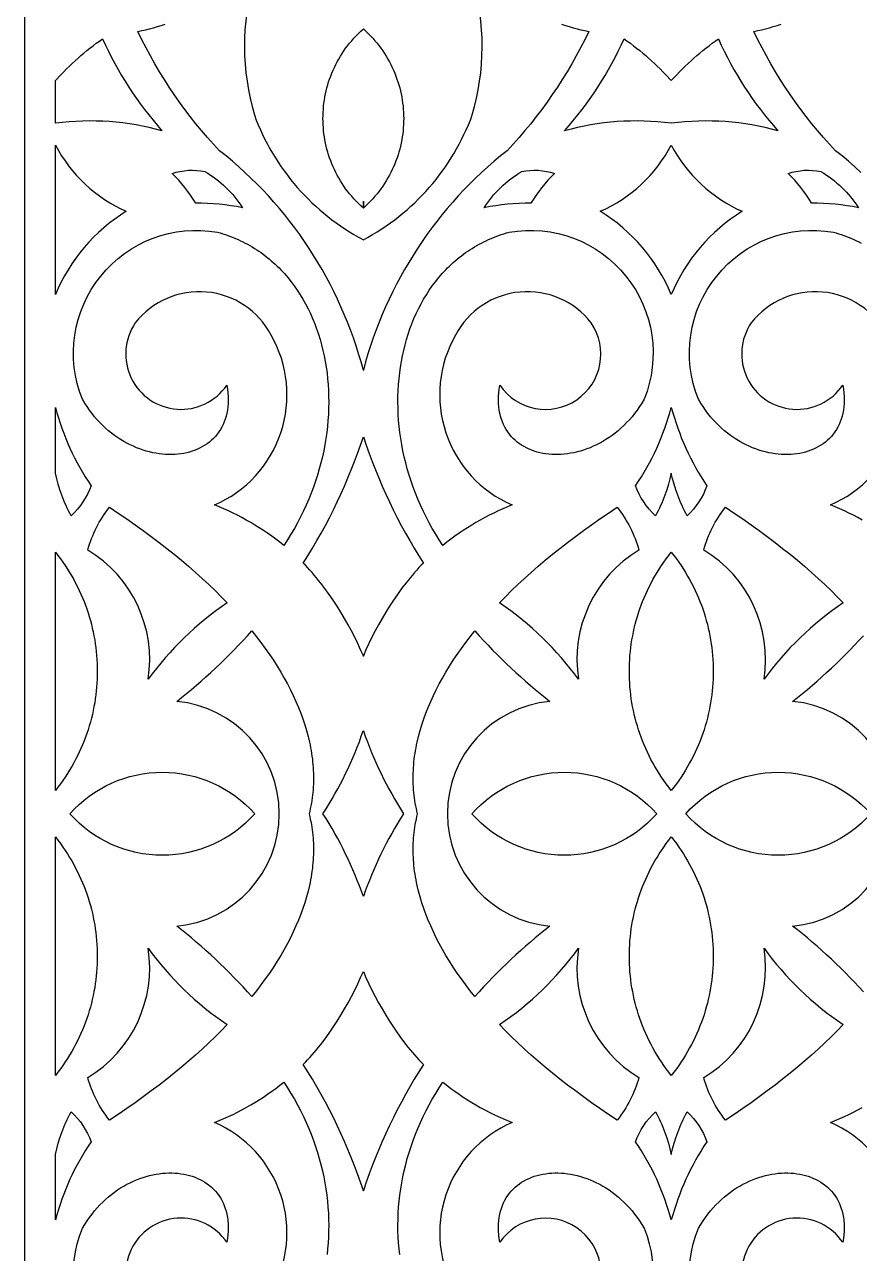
# Model space of a CAD drawing. Extents: x 1336 to 2036, y -730 to 370.
# Drawn here: x 1580.7 to 1716.3, y -251.2 to -51.8 of the extents above; entities that cross this region are included whole.
import ezdxf

# ---------------------------------------------------------------- set-up
doc = ezdxf.new("R2010")
doc.units = 0
doc.layers.add('LAYER_1', color=18, linetype='CONTINUOUS')
doc.layers.add('LAYER_2', color=4, linetype='CONTINUOUS')

msp = doc.modelspace()

# ---------------------------------------------------------------- linework, layer by layer
at = {"layer": 'LAYER_1'}
for points in [[(1617.96, -44.33, 0.142169), (1618.04, -66.44), (1618.35, -67.26), (1618.68, -68.06), (1619.02, -68.85), (1619.38, -69.63), (1619.76, -70.41), (1620.16, -71.17), (1620.57, -71.92), (1621, -72.66), (1621.45, -73.4), (1621.91, -74.12), (1622.39, -74.83), (1622.88, -75.52), (1623.39, -76.21), (1623.92, -76.89), (1624.46, -77.55), (1625.01, -78.2), (1625.58, -78.83), (1626.16, -79.46), (1626.76, -80.07), (1627.37, -80.67), (1628, -81.25), (1628.64, -81.82), (1629.29, -82.37), (1629.96, -82.91), (1630.64, -83.44), (1631.33, -83.95), (1632.03, -84.44), (1632.75, -84.92), (1633.47, -85.39), (1634.21, -85.84), (1634.97, -86.27), (1635.73, -86.68), (1636.49, -86.27), (1637.24, -85.84), (1637.98, -85.39), (1638.71, -84.92), (1639.43, -84.44), (1640.13, -83.95), (1640.82, -83.44), (1641.5, -82.91), (1642.16, -82.37), (1642.82, -81.82), (1643.46, -81.25), (1644.08, -80.67), (1644.69, -80.07), (1645.29, -79.46), (1645.88, -78.83), (1646.44, -78.2), (1647, -77.55), (1647.54, -76.89), (1648.06, -76.21), (1648.57, -75.52), (1649.07, -74.83), (1649.55, -74.12), (1650.01, -73.4), (1650.45, -72.66), (1650.88, -71.92), (1651.3, -71.17), (1651.69, -70.41), (1652.07, -69.63), (1652.43, -68.85), (1652.78, -68.06), (1653.11, -67.26), (1653.41, -66.44, 0.142169), (1653.49, -44.33)], [(1716.73, -132.17), (1716.02, -131.78), (1715.3, -131.4), (1714.57, -131.04), (1713.83, -130.69), (1713.08, -130.36), (1712.33, -130.04), (1711.58, -129.73, 0.446667), (1720.77, -102.16, 0.543793), (1698.71, -100.17, 1), (1713.57, -110.28), (1713.67, -110.91), (1713.74, -111.53), (1713.78, -112.12), (1713.79, -112.7), (1713.78, -113.26), (1713.74, -113.8), (1713.67, -114.33), (1713.58, -114.84), (1713.46, -115.32), (1713.32, -115.8), (1713.15, -116.25), (1712.97, -116.69), (1712.76, -117.1), (1712.53, -117.5), (1712.28, -117.88), (1712.01, -118.25), (1711.72, -118.59), (1711.42, -118.92), (1711.09, -119.22), (1710.75, -119.51), (1710.4, -119.78), (1710.02, -120.03), (1709.64, -120.26), (1709.24, -120.48), (1708.82, -120.67), (1708.4, -120.85), (1707.96, -121), (1707.51, -121.14), (1707.06, -121.25), (1706.59, -121.35), (1706.11, -121.43), (1705.63, -121.49), (1705.13, -121.53), (1704.63, -121.55), (1704.13, -121.55), (1703.62, -121.53), (1703.1, -121.49), (1702.59, -121.42), (1702.07, -121.34), (1701.54, -121.24), (1701.02, -121.12), (1700.49, -120.98), (1699.96, -120.82), (1699.44, -120.64), (1698.91, -120.43), (1698.39, -120.21), (1697.87, -119.97), (1697.35, -119.7), (1696.84, -119.42), (1696.33, -119.11), (1695.83, -118.78), (1695.33, -118.43), (1694.85, -118.06), (1694.36, -117.67), (1693.89, -117.26), (1693.43, -116.83), (1692.97, -116.37), (1692.53, -115.9), (1692.1, -115.4), (1691.68, -114.88), (1691.27, -114.34), (1690.88, -113.77), (1690.5, -113.19), (1690.13, -112.58, -0.589246), (1712.04, -85.47), (1712.47, -85.59), (1712.9, -85.72), (1713.33, -85.86), (1713.75, -86), (1714.17, -86.16), (1714.58, -86.32), (1714.99, -86.48), (1715.39, -86.66), (1715.78, -86.84), (1716.18, -87.03), (1716.56, -87.22)], [(1716.92, -208.73), (1716.2, -207.95), (1715.47, -207.17), (1714.73, -206.41), (1713.99, -205.66), (1713.24, -204.91), (1712.48, -204.18), (1711.72, -203.45), (1710.95, -202.74), (1710.17, -202.03), (1709.39, -201.34), (1708.61, -200.66), (1707.82, -199.99), (1707.02, -199.34), (1706.23, -198.69), (1705.43, -198.06, 0.38795), (1722.07, -179.84, 0.38795), (1705.43, -161.61), (1706.23, -160.98), (1707.02, -160.34), (1707.82, -159.68), (1708.61, -159.01), (1709.39, -158.33), (1710.17, -157.64), (1710.95, -156.94), (1711.72, -156.23), (1712.48, -155.5), (1713.24, -154.77), (1713.99, -154.02), (1714.73, -153.27), (1715.47, -152.5), (1716.2, -151.73), (1716.92, -150.95)], [(1620.77, -257.51, 0.446667), (1611.58, -229.94), (1612.33, -229.64), (1613.08, -229.32), (1613.83, -228.98), (1614.57, -228.63), (1615.3, -228.27), (1616.02, -227.9), (1616.73, -227.5), (1617.44, -227.1), (1618.14, -226.68), (1618.83, -226.25), (1619.51, -225.81), (1620.19, -225.35), (1620.85, -224.88), (1621.51, -224.4), (1622.16, -223.9), (1622.8, -223.39), (1623.4, -224.3), (1623.98, -225.22), (1624.53, -226.14), (1625.05, -227.08), (1625.55, -228.02), (1626.02, -228.97), (1626.46, -229.93), (1626.88, -230.9), (1627.27, -231.86), (1627.64, -232.84), (1627.98, -233.82), (1628.29, -234.8), (1628.58, -235.78), (1628.85, -236.77), (1629.09, -237.76), (1629.3, -238.75), (1629.49, -239.74), (1629.65, -240.72), (1629.79, -241.71), (1629.9, -242.7), (1629.99, -243.68), (1630.06, -244.66), (1630.1, -245.63), (1630.11, -246.61), (1630.1, -247.57), (1630.07, -248.53), (1630.01, -249.49), (1629.93, -250.43), (1629.83, -251.37)], [(1641.63, -251.37), (1641.52, -250.43), (1641.44, -249.49), (1641.38, -248.53), (1641.35, -247.57), (1641.34, -246.61), (1641.36, -245.63), (1641.4, -244.66), (1641.46, -243.68), (1641.55, -242.7), (1641.67, -241.71), (1641.81, -240.72), (1641.97, -239.74), (1642.16, -238.75), (1642.37, -237.76), (1642.61, -236.77), (1642.87, -235.78), (1643.16, -234.8), (1643.48, -233.82), (1643.82, -232.84), (1644.18, -231.86), (1644.58, -230.9), (1645, -229.93), (1645.44, -228.97), (1645.91, -228.02), (1646.41, -227.08), (1646.93, -226.14), (1647.48, -225.22), (1648.06, -224.3), (1648.66, -223.39), (1649.3, -223.9), (1649.95, -224.4), (1650.6, -224.88), (1651.27, -225.35), (1651.94, -225.81), (1652.63, -226.25), (1653.32, -226.68), (1654.02, -227.1), (1654.72, -227.5), (1655.44, -227.9), (1656.16, -228.27), (1656.89, -228.63), (1657.63, -228.98), (1658.37, -229.32), (1659.12, -229.64), (1659.88, -229.94, 0.446667), (1650.69, -257.51, 0.543793)], [(1720.77, -257.51, 0.446667), (1711.58, -229.94), (1712.33, -229.64), (1713.08, -229.32), (1713.83, -228.98), (1714.57, -228.63), (1715.3, -228.27), (1716.02, -227.9), (1716.73, -227.5)], [(1612.04, -274.21, -0.589246), (1590.13, -247.1), (1590.5, -246.49), (1590.88, -245.9), (1591.27, -245.34), (1591.68, -244.8), (1592.1, -244.28), (1592.53, -243.78), (1592.97, -243.3), (1593.43, -242.85), (1593.89, -242.42), (1594.36, -242), (1594.85, -241.61), (1595.33, -241.24), (1595.83, -240.89), (1596.33, -240.57), (1596.84, -240.26), (1597.35, -239.97), (1597.87, -239.71), (1598.39, -239.47), (1598.91, -239.24), (1599.44, -239.04), (1599.96, -238.86), (1600.49, -238.7), (1601.02, -238.55), (1601.54, -238.43), (1602.07, -238.33), (1602.59, -238.25), (1603.1, -238.19), (1603.62, -238.15), (1604.13, -238.13), (1604.63, -238.13), (1605.13, -238.15), (1605.63, -238.19), (1606.11, -238.25), (1606.59, -238.32), (1607.06, -238.42), (1607.51, -238.54), (1607.96, -238.67), (1608.4, -238.83), (1608.82, -239.01), (1609.24, -239.2), (1609.64, -239.41), (1610.02, -239.64), (1610.4, -239.89), (1610.75, -240.16), (1611.09, -240.45), (1611.42, -240.76), (1611.72, -241.09), (1612.01, -241.43), (1612.28, -241.79), (1612.53, -242.17), (1612.76, -242.57), (1612.97, -242.99), (1613.15, -243.43), (1613.32, -243.88), (1613.46, -244.35), (1613.58, -244.84), (1613.67, -245.35), (1613.74, -245.87), (1613.78, -246.42), (1613.79, -246.98), (1613.78, -247.56), (1613.74, -248.15), (1613.67, -248.76), (1613.57, -249.39, 1), (1598.71, -259.5, 0.543793)], [(1672.74, -259.5, 1), (1657.89, -249.39), (1657.79, -248.76), (1657.72, -248.15), (1657.68, -247.56), (1657.66, -246.98), (1657.68, -246.42), (1657.72, -245.87), (1657.79, -245.35), (1657.88, -244.84), (1658, -244.35), (1658.14, -243.88), (1658.3, -243.43), (1658.49, -242.99), (1658.7, -242.57), (1658.93, -242.17), (1659.18, -241.79), (1659.45, -241.43), (1659.73, -241.09), (1660.04, -240.76), (1660.36, -240.45), (1660.7, -240.16), (1661.06, -239.89), (1661.43, -239.64), (1661.82, -239.41), (1662.22, -239.2), (1662.63, -239.01), (1663.06, -238.83), (1663.49, -238.67), (1663.94, -238.54), (1664.4, -238.42), (1664.87, -238.32), (1665.35, -238.25), (1665.83, -238.19), (1666.32, -238.15), (1666.82, -238.13), (1667.33, -238.13), (1667.84, -238.15), (1668.35, -238.19), (1668.87, -238.25), (1669.39, -238.33), (1669.91, -238.43), (1670.44, -238.55), (1670.97, -238.7), (1671.49, -238.86), (1672.02, -239.04), (1672.54, -239.24), (1673.07, -239.47), (1673.59, -239.71), (1674.1, -239.97), (1674.62, -240.26), (1675.12, -240.57), (1675.63, -240.89), (1676.12, -241.24), (1676.61, -241.61), (1677.09, -242), (1677.56, -242.42), (1678.03, -242.85), (1678.48, -243.3), (1678.92, -243.78), (1679.36, -244.28), (1679.78, -244.8), (1680.18, -245.34), (1680.58, -245.9), (1680.96, -246.49), (1681.32, -247.1, -0.589246), (1659.42, -274.21)], [(1712.04, -274.21, -0.589246), (1690.13, -247.1), (1690.5, -246.49), (1690.88, -245.9), (1691.27, -245.34), (1691.68, -244.8), (1692.1, -244.28), (1692.53, -243.78), (1692.97, -243.3), (1693.43, -242.85), (1693.89, -242.42), (1694.36, -242), (1694.85, -241.61), (1695.33, -241.24), (1695.83, -240.89), (1696.33, -240.57), (1696.84, -240.26), (1697.35, -239.97), (1697.87, -239.71), (1698.39, -239.47), (1698.91, -239.24), (1699.44, -239.04), (1699.96, -238.86), (1700.49, -238.7), (1701.02, -238.55), (1701.54, -238.43), (1702.07, -238.33), (1702.59, -238.25), (1703.1, -238.19), (1703.62, -238.15), (1704.13, -238.13), (1704.63, -238.13), (1705.13, -238.15), (1705.63, -238.19), (1706.11, -238.25), (1706.59, -238.32), (1707.06, -238.42), (1707.51, -238.54), (1707.96, -238.67), (1708.4, -238.83), (1708.82, -239.01), (1709.24, -239.2), (1709.64, -239.41), (1710.02, -239.64), (1710.4, -239.89), (1710.75, -240.16), (1711.09, -240.45), (1711.42, -240.76), (1711.72, -241.09), (1712.01, -241.43), (1712.28, -241.79), (1712.53, -242.17), (1712.76, -242.57), (1712.97, -242.99), (1713.15, -243.43), (1713.32, -243.88), (1713.46, -244.35), (1713.58, -244.84), (1713.67, -245.35), (1713.74, -245.87), (1713.78, -246.42), (1713.79, -246.98), (1713.78, -247.56), (1713.74, -248.15), (1713.67, -248.76), (1713.57, -249.39, 1), (1698.71, -259.5, 0.543793)]]:
    msp.add_lwpolyline(points, format="xyb", dxfattribs=at)
for points in [[(1667.92, -51.72), (1668.54, -51.92), (1669.17, -52.1), (1669.79, -52.27), (1670.43, -52.44), (1671.06, -52.6), (1671.69, -52.75), (1672.33, -52.89), (1671.68, -54.22), (1670.99, -55.54), (1670.29, -56.85), (1669.56, -58.14), (1668.81, -59.41), (1668.03, -60.67), (1667.23, -61.91), (1666.41, -63.13), (1665.57, -64.34), (1664.7, -65.53), (1663.81, -66.7), (1662.9, -67.85), (1661.97, -68.98), (1661.02, -70.09), (1660.05, -71.18), (1659.06, -72.25), (1658, -73.09), (1656.96, -73.96), (1655.94, -74.85), (1654.94, -75.76), (1653.96, -76.68), (1653, -77.63), (1652.06, -78.6), (1651.14, -79.58), (1650.24, -80.58), (1649.36, -81.6), (1648.5, -82.64), (1647.66, -83.7), (1646.85, -84.77), (1646.05, -85.86), (1645.28, -86.96), (1644.53, -88.08), (1643.8, -89.22), (1643.1, -90.37), (1642.41, -91.53), (1641.75, -92.71), (1641.12, -93.91), (1640.51, -95.11), (1639.92, -96.33), (1639.35, -97.56), (1638.81, -98.81), (1638.3, -100.06), (1637.8, -101.33), (1637.34, -102.61), (1636.9, -103.9), (1636.48, -105.2), (1636.09, -106.51), (1635.73, -107.83), (1635.36, -106.51), (1634.97, -105.2), (1634.56, -103.9), (1634.12, -102.61), (1633.65, -101.33), (1633.16, -100.06), (1632.64, -98.81), (1632.1, -97.56), (1631.54, -96.33), (1630.95, -95.11), (1630.34, -93.91), (1629.7, -92.71), (1629.04, -91.53), (1628.36, -90.37), (1627.65, -89.22), (1626.93, -88.08), (1626.18, -86.96), (1625.4, -85.86), (1624.61, -84.77), (1623.79, -83.7), (1622.96, -82.64), (1622.1, -81.6), (1621.22, -80.58), (1620.32, -79.58), (1619.4, -78.6), (1618.45, -77.63), (1617.49, -76.68), (1616.51, -75.76), (1615.51, -74.85), (1614.49, -73.96), (1613.45, -73.09), (1612.39, -72.25), (1611.4, -71.18), (1610.43, -70.09), (1609.48, -68.98), (1608.55, -67.85), (1607.64, -66.7), (1606.75, -65.53), (1605.89, -64.34), (1605.04, -63.13), (1604.22, -61.91), (1603.42, -60.67), (1602.65, -59.41), (1601.89, -58.14), (1601.17, -56.85), (1600.46, -55.54), (1599.78, -54.22), (1599.12, -52.89), (1599.76, -52.75), (1600.4, -52.6), (1601.03, -52.44), (1601.66, -52.27), (1602.29, -52.1), (1602.91, -51.92), (1603.54, -51.72)], [(1716.51, -75.76), (1715.51, -74.85), (1714.49, -73.96), (1713.45, -73.09), (1712.39, -72.25), (1711.4, -71.18), (1710.43, -70.09), (1709.48, -68.98), (1708.55, -67.85), (1707.64, -66.7), (1706.75, -65.53), (1705.89, -64.34), (1705.04, -63.13), (1704.22, -61.91), (1703.42, -60.67), (1702.65, -59.41), (1701.89, -58.14), (1701.17, -56.85), (1700.46, -55.54), (1699.78, -54.22), (1699.12, -52.89), (1699.76, -52.75), (1700.4, -52.6), (1701.03, -52.44), (1701.66, -52.27), (1702.29, -52.1), (1702.91, -51.92), (1703.54, -51.72)]]:
    msp.add_lwpolyline(points, dxfattribs=at)
for points in [[(1635.73, -52.47), (1636.13, -52.84), (1636.52, -53.21), (1636.9, -53.6), (1637.26, -53.99), (1637.61, -54.39), (1637.95, -54.79), (1638.28, -55.2), (1638.59, -55.62), (1638.89, -56.05), (1639.18, -56.48), (1639.45, -56.92), (1639.72, -57.36), (1639.97, -57.81), (1640.2, -58.27), (1640.43, -58.72), (1640.64, -59.19), (1640.83, -59.65), (1641.02, -60.13), (1641.19, -60.6), (1641.35, -61.08), (1641.5, -61.56), (1641.63, -62.05), (1641.76, -62.54), (1641.86, -63.03), (1641.96, -63.52), (1642.04, -64.01), (1642.11, -64.51), (1642.17, -65.01), (1642.22, -65.51), (1642.25, -66.01), (1642.27, -66.51), (1642.28, -67.01), (1642.27, -67.51), (1642.25, -68.01), (1642.22, -68.51), (1642.17, -69), (1642.12, -69.5), (1642.05, -70), (1641.96, -70.49), (1641.87, -70.99), (1641.76, -71.48), (1641.64, -71.96), (1641.5, -72.45), (1641.36, -72.93), (1641.2, -73.41), (1641.02, -73.89), (1640.84, -74.36), (1640.64, -74.83), (1640.43, -75.29), (1640.21, -75.75), (1639.97, -76.21), (1639.72, -76.65), (1639.46, -77.1), (1639.18, -77.54), (1638.89, -77.97), (1638.59, -78.4), (1638.28, -78.81), (1637.95, -79.23), (1637.62, -79.63), (1637.26, -80.03), (1636.9, -80.42), (1636.52, -80.81), (1636.13, -81.18), (1635.73, -81.55), (1635.73, -80.45), (1635.73, -81.55), (1635.32, -81.18), (1634.93, -80.81), (1634.56, -80.42), (1634.19, -80.03), (1633.84, -79.63), (1633.5, -79.23), (1633.17, -78.81), (1632.86, -78.4), (1632.56, -77.97), (1632.27, -77.54), (1632, -77.1), (1631.74, -76.65), (1631.49, -76.21), (1631.25, -75.75), (1631.03, -75.29), (1630.82, -74.83), (1630.62, -74.36), (1630.43, -73.89), (1630.26, -73.41), (1630.1, -72.93), (1629.95, -72.45), (1629.82, -71.96), (1629.7, -71.48), (1629.59, -70.99), (1629.49, -70.49), (1629.41, -70), (1629.34, -69.5), (1629.28, -69), (1629.24, -68.51), (1629.21, -68.01), (1629.19, -67.51), (1629.18, -67.01), (1629.19, -66.51), (1629.21, -66.01), (1629.24, -65.51), (1629.28, -65.01), (1629.34, -64.51), (1629.41, -64.01), (1629.49, -63.52), (1629.59, -63.03), (1629.7, -62.54), (1629.82, -62.05), (1629.96, -61.56), (1630.1, -61.08), (1630.26, -60.6), (1630.44, -60.13), (1630.62, -59.65), (1630.82, -59.19), (1631.03, -58.72), (1631.25, -58.27), (1631.49, -57.81), (1631.74, -57.36), (1632, -56.92), (1632.28, -56.48), (1632.56, -56.05), (1632.86, -55.62), (1633.18, -55.2), (1633.5, -54.79), (1633.84, -54.39), (1634.19, -53.99), (1634.56, -53.6), (1634.94, -53.21), (1635.33, -52.84)], [(1635.73, -107.85), (1635.72, -107.87), (1635.72, -107.83)], [(1635.73, -107.87), (1635.73, -107.85), (1635.73, -107.83)], [(1635.73, -118.65), (1636.19, -120.01), (1636.67, -121.35), (1637.17, -122.69), (1637.69, -124.02), (1638.23, -125.34), (1638.79, -126.65), (1639.37, -127.95), (1639.97, -129.24), (1640.59, -130.52), (1641.23, -131.79), (1641.89, -133.04), (1642.57, -134.29), (1643.27, -135.52), (1643.99, -136.75), (1644.73, -137.96), (1645.49, -139.15), (1645.12, -139.52), (1644.76, -139.9), (1644.4, -140.29), (1644.04, -140.7), (1643.69, -141.11), (1643.34, -141.53), (1642.99, -141.96), (1642.64, -142.4), (1641.95, -143.3), (1641.28, -144.23), (1640.63, -145.18), (1639.99, -146.15), (1639.37, -147.14), (1638.77, -148.15), (1638.2, -149.16), (1637.65, -150.17), (1637.13, -151.19), (1636.63, -152.21), (1636.16, -153.22), (1635.73, -154.21), (1635.29, -153.22), (1634.83, -152.21), (1634.33, -151.19), (1633.81, -150.17), (1633.26, -149.16), (1632.68, -148.15), (1632.08, -147.14), (1631.47, -146.15), (1630.83, -145.18), (1630.17, -144.23), (1629.5, -143.3), (1628.82, -142.4), (1628.47, -141.96), (1628.12, -141.53), (1627.77, -141.11), (1627.41, -140.7), (1627.05, -140.29), (1626.69, -139.9), (1626.33, -139.52), (1625.97, -139.15), (1626.73, -137.96), (1627.46, -136.75), (1628.18, -135.52), (1628.88, -134.29), (1629.56, -133.04), (1630.22, -131.79), (1630.86, -130.52), (1631.48, -129.24), (1632.09, -127.95), (1632.67, -126.65), (1633.23, -125.34), (1633.77, -124.02), (1634.29, -122.69), (1634.79, -121.35), (1635.27, -120.01)], [(1585.73, -137.38), (1586.15, -137.91), (1586.55, -138.45), (1586.94, -139), (1587.32, -139.56), (1587.69, -140.12), (1588.04, -140.68), (1588.38, -141.26), (1588.71, -141.83), (1589.02, -142.41), (1589.32, -143), (1589.6, -143.59), (1589.88, -144.19), (1590.14, -144.79), (1590.38, -145.39), (1590.62, -146), (1590.83, -146.61), (1591.04, -147.23), (1591.23, -147.85), (1591.41, -148.47), (1591.58, -149.09), (1591.73, -149.72), (1591.87, -150.34), (1592, -150.98), (1592.11, -151.61), (1592.21, -152.24), (1592.3, -152.88), (1592.37, -153.51), (1592.43, -154.15), (1592.48, -154.79), (1592.51, -155.43), (1592.53, -156.07), (1592.54, -156.71), (1592.53, -157.35), (1592.51, -157.99), (1592.48, -158.63), (1592.43, -159.27), (1592.37, -159.91), (1592.3, -160.55), (1592.21, -161.18), (1592.12, -161.82), (1592, -162.45), (1591.88, -163.08), (1591.74, -163.71), (1591.58, -164.33), (1591.42, -164.96), (1591.24, -165.58), (1591.04, -166.2), (1590.84, -166.81), (1590.62, -167.43), (1590.39, -168.03), (1590.14, -168.64), (1589.88, -169.24), (1589.61, -169.84), (1589.32, -170.43), (1589.02, -171.02), (1588.71, -171.6), (1588.38, -172.18), (1588.04, -172.75), (1587.69, -173.32), (1587.33, -173.88), (1586.95, -174.43), (1586.55, -174.98), (1586.15, -175.52), (1585.73, -176.06), (1585.73, -176.06), (1585.73, -137.38)], [(1685.73, -137.38), (1686.15, -137.91), (1686.55, -138.45), (1686.94, -139), (1687.32, -139.56), (1687.69, -140.12), (1688.04, -140.68), (1688.38, -141.26), (1688.71, -141.83), (1689.02, -142.41), (1689.32, -143), (1689.6, -143.59), (1689.88, -144.19), (1690.14, -144.79), (1690.38, -145.39), (1690.61, -146), (1690.83, -146.61), (1691.04, -147.23), (1691.23, -147.85), (1691.41, -148.47), (1691.58, -149.09), (1691.73, -149.72), (1691.87, -150.34), (1692, -150.98), (1692.11, -151.61), (1692.21, -152.24), (1692.3, -152.88), (1692.37, -153.51), (1692.43, -154.15), (1692.48, -154.79), (1692.51, -155.43), (1692.53, -156.07), (1692.54, -156.71), (1692.53, -157.35), (1692.51, -157.99), (1692.48, -158.63), (1692.43, -159.27), (1692.37, -159.91), (1692.3, -160.55), (1692.21, -161.18), (1692.11, -161.82), (1692, -162.45), (1691.88, -163.08), (1691.74, -163.71), (1691.58, -164.33), (1691.42, -164.96), (1691.24, -165.58), (1691.04, -166.2), (1690.84, -166.81), (1690.62, -167.43), (1690.39, -168.03), (1690.14, -168.64), (1689.88, -169.24), (1689.61, -169.84), (1689.32, -170.43), (1689.02, -171.02), (1688.71, -171.6), (1688.38, -172.18), (1688.04, -172.75), (1687.69, -173.32), (1687.33, -173.88), (1686.95, -174.43), (1686.55, -174.98), (1686.15, -175.52), (1685.73, -176.06), (1685.31, -175.52), (1684.9, -174.98), (1684.51, -174.43), (1684.13, -173.88), (1683.76, -173.32), (1683.41, -172.75), (1683.07, -172.18), (1682.75, -171.6), (1682.43, -171.02), (1682.13, -170.43), (1681.85, -169.84), (1681.58, -169.24), (1681.32, -168.64), (1681.07, -168.03), (1680.84, -167.43), (1680.62, -166.81), (1680.41, -166.2), (1680.22, -165.58), (1680.04, -164.96), (1679.87, -164.33), (1679.72, -163.71), (1679.58, -163.08), (1679.45, -162.45), (1679.34, -161.82), (1679.24, -161.18), (1679.15, -160.55), (1679.08, -159.91), (1679.02, -159.27), (1678.98, -158.63), (1678.94, -157.99), (1678.92, -157.35), (1678.92, -156.71), (1678.92, -156.07), (1678.94, -155.43), (1678.98, -154.79), (1679.02, -154.15), (1679.08, -153.51), (1679.16, -152.88), (1679.24, -152.24), (1679.34, -151.61), (1679.46, -150.98), (1679.58, -150.34), (1679.72, -149.72), (1679.88, -149.09), (1680.04, -148.47), (1680.22, -147.85), (1680.41, -147.23), (1680.62, -146.61), (1680.84, -146), (1681.07, -145.39), (1681.32, -144.79), (1681.58, -144.19), (1681.85, -143.59), (1682.14, -143), (1682.44, -142.41), (1682.75, -141.83), (1683.08, -141.26), (1683.41, -140.68), (1683.77, -140.12), (1684.13, -139.56), (1684.51, -139), (1684.9, -138.45), (1685.31, -137.91)], [(1635.73, -154.23), (1635.72, -154.24), (1635.72, -154.21)], [(1635.73, -154.24), (1635.73, -154.23), (1635.73, -154.21)], [(1635.74, -166.39), (1636.05, -167.27), (1636.38, -168.15), (1636.71, -169.03), (1637.06, -169.89), (1637.43, -170.76), (1637.8, -171.61), (1638.19, -172.47), (1638.6, -173.31), (1639.01, -174.15), (1639.44, -174.98), (1639.88, -175.81), (1640.33, -176.63), (1640.8, -177.44), (1641.28, -178.25), (1641.77, -179.05), (1642.27, -179.84), (1641.77, -180.63), (1641.28, -181.43), (1640.8, -182.24), (1640.33, -183.05), (1639.88, -183.87), (1639.44, -184.69), (1639.01, -185.53), (1638.59, -186.37), (1638.19, -187.21), (1637.8, -188.06), (1637.42, -188.92), (1637.06, -189.78), (1636.71, -190.65), (1636.37, -191.52), (1636.04, -192.4), (1635.73, -193.29), (1635.42, -192.4), (1635.09, -191.52), (1634.75, -190.65), (1634.4, -189.78), (1634.03, -188.92), (1633.66, -188.06), (1633.27, -187.21), (1632.86, -186.37), (1632.45, -185.53), (1632.02, -184.69), (1631.58, -183.87), (1631.12, -183.05), (1630.66, -182.24), (1630.18, -181.43), (1629.69, -180.63), (1629.18, -179.84), (1629.69, -179.05), (1630.18, -178.25), (1630.66, -177.44), (1631.12, -176.63), (1631.58, -175.81), (1632.02, -174.98), (1632.44, -174.15), (1632.86, -173.31), (1633.26, -172.47), (1633.65, -171.61), (1634.03, -170.76), (1634.39, -169.89), (1634.74, -169.03), (1635.08, -168.15), (1635.4, -167.27), (1635.71, -166.39)], [(1585.73, -183.61), (1586.15, -184.15), (1586.55, -184.69), (1586.95, -185.24), (1587.33, -185.8), (1587.69, -186.36), (1588.04, -186.93), (1588.38, -187.5), (1588.71, -188.08), (1589.02, -188.66), (1589.32, -189.25), (1589.61, -189.84), (1589.88, -190.44), (1590.14, -191.04), (1590.39, -191.64), (1590.62, -192.25), (1590.84, -192.86), (1591.04, -193.48), (1591.24, -194.1), (1591.42, -194.72), (1591.58, -195.34), (1591.74, -195.97), (1591.88, -196.6), (1592, -197.23), (1592.12, -197.86), (1592.21, -198.5), (1592.3, -199.13), (1592.37, -199.77), (1592.43, -200.41), (1592.48, -201.05), (1592.51, -201.69), (1592.53, -202.33), (1592.54, -202.97), (1592.53, -203.61), (1592.51, -204.25), (1592.48, -204.88), (1592.43, -205.52), (1592.37, -206.16), (1592.3, -206.8), (1592.21, -207.43), (1592.11, -208.07), (1592, -208.7), (1591.87, -209.33), (1591.73, -209.96), (1591.58, -210.59), (1591.41, -211.21), (1591.23, -211.83), (1591.04, -212.45), (1590.83, -213.06), (1590.62, -213.68), (1590.38, -214.28), (1590.14, -214.89), (1589.88, -215.49), (1589.6, -216.08), (1589.32, -216.67), (1589.02, -217.26), (1588.71, -217.84), (1588.38, -218.42), (1588.04, -218.99), (1587.69, -219.56), (1587.32, -220.12), (1586.94, -220.67), (1586.55, -221.22), (1586.15, -221.76), (1585.73, -222.3), (1585.73, -222.3), (1585.73, -183.62)], [(1685.73, -183.61), (1686.15, -184.15), (1686.55, -184.69), (1686.95, -185.24), (1687.33, -185.8), (1687.69, -186.36), (1688.04, -186.93), (1688.38, -187.5), (1688.71, -188.08), (1689.02, -188.66), (1689.32, -189.25), (1689.61, -189.84), (1689.88, -190.44), (1690.14, -191.04), (1690.39, -191.64), (1690.62, -192.25), (1690.84, -192.86), (1691.04, -193.48), (1691.24, -194.1), (1691.42, -194.72), (1691.58, -195.34), (1691.74, -195.97), (1691.88, -196.6), (1692, -197.23), (1692.11, -197.86), (1692.21, -198.5), (1692.3, -199.13), (1692.37, -199.77), (1692.43, -200.41), (1692.48, -201.05), (1692.51, -201.69), (1692.53, -202.33), (1692.54, -202.97), (1692.53, -203.61), (1692.51, -204.25), (1692.48, -204.88), (1692.43, -205.52), (1692.37, -206.16), (1692.3, -206.8), (1692.21, -207.43), (1692.11, -208.07), (1692, -208.7), (1691.87, -209.33), (1691.73, -209.96), (1691.58, -210.59), (1691.41, -211.21), (1691.23, -211.83), (1691.04, -212.45), (1690.83, -213.06), (1690.61, -213.68), (1690.38, -214.28), (1690.14, -214.89), (1689.88, -215.49), (1689.6, -216.08), (1689.32, -216.67), (1689.02, -217.26), (1688.71, -217.84), (1688.38, -218.42), (1688.04, -218.99), (1687.69, -219.56), (1687.32, -220.12), (1686.94, -220.67), (1686.55, -221.22), (1686.15, -221.76), (1685.73, -222.3), (1685.31, -221.76), (1684.9, -221.22), (1684.51, -220.67), (1684.13, -220.12), (1683.77, -219.56), (1683.41, -218.99), (1683.08, -218.42), (1682.75, -217.84), (1682.44, -217.26), (1682.14, -216.67), (1681.85, -216.08), (1681.58, -215.49), (1681.32, -214.89), (1681.07, -214.28), (1680.84, -213.68), (1680.62, -213.06), (1680.41, -212.45), (1680.22, -211.83), (1680.04, -211.21), (1679.88, -210.59), (1679.72, -209.96), (1679.58, -209.33), (1679.46, -208.7), (1679.34, -208.07), (1679.24, -207.43), (1679.16, -206.8), (1679.08, -206.16), (1679.02, -205.52), (1678.98, -204.88), (1678.94, -204.25), (1678.92, -203.61), (1678.92, -202.97), (1678.92, -202.33), (1678.94, -201.69), (1678.98, -201.05), (1679.02, -200.41), (1679.08, -199.77), (1679.15, -199.13), (1679.24, -198.5), (1679.34, -197.86), (1679.45, -197.23), (1679.58, -196.6), (1679.72, -195.97), (1679.87, -195.34), (1680.04, -194.72), (1680.22, -194.1), (1680.41, -193.48), (1680.62, -192.86), (1680.84, -192.25), (1681.07, -191.64), (1681.32, -191.04), (1681.58, -190.44), (1681.85, -189.84), (1682.13, -189.25), (1682.43, -188.66), (1682.75, -188.08), (1683.07, -187.5), (1683.41, -186.93), (1683.76, -186.36), (1684.13, -185.8), (1684.51, -185.24), (1684.9, -184.69), (1685.31, -184.15)], [(1635.73, -205.43), (1636.16, -206.43), (1636.63, -207.44), (1637.12, -208.46), (1637.64, -209.48), (1638.19, -210.5), (1638.77, -211.51), (1639.36, -212.52), (1639.98, -213.51), (1640.62, -214.48), (1641.28, -215.44), (1641.95, -216.37), (1642.63, -217.27), (1642.98, -217.71), (1643.33, -218.14), (1643.69, -218.57), (1644.04, -218.98), (1644.4, -219.38), (1644.76, -219.77), (1645.12, -220.15), (1645.49, -220.52), (1644.73, -221.72), (1644, -222.93), (1643.28, -224.15), (1642.58, -225.38), (1641.9, -226.62), (1641.24, -227.88), (1640.6, -229.14), (1639.98, -230.42), (1639.38, -231.71), (1638.79, -233), (1638.23, -234.31), (1637.69, -235.63), (1637.17, -236.96), (1636.67, -238.29), (1636.19, -239.64), (1635.73, -240.99), (1635.27, -239.64), (1634.79, -238.29), (1634.29, -236.96), (1633.77, -235.63), (1633.22, -234.31), (1632.66, -233), (1632.08, -231.71), (1631.48, -230.42), (1630.86, -229.14), (1630.22, -227.88), (1629.56, -226.62), (1628.88, -225.38), (1628.18, -224.15), (1627.46, -222.93), (1626.72, -221.72), (1625.97, -220.52), (1626.33, -220.15), (1626.69, -219.77), (1627.06, -219.38), (1627.41, -218.98), (1627.77, -218.57), (1628.12, -218.14), (1628.47, -217.71), (1628.82, -217.27), (1629.51, -216.37), (1630.18, -215.44), (1630.84, -214.48), (1631.47, -213.51), (1632.09, -212.52), (1632.69, -211.51), (1633.26, -210.5), (1633.81, -209.48), (1634.34, -208.46), (1634.83, -207.44), (1635.29, -206.43)], [(1635.73, -241.01), (1635.72, -241.03), (1635.72, -240.99)], [(1635.73, -241.03), (1635.73, -241.01), (1635.73, -240.99)]]:
    msp.add_lwpolyline(points, close=True, dxfattribs=at)
for points in [[(1593.38, -54.07, 0.077352), (1603.04, -69), (1602, -68.72), (1600.95, -68.47), (1599.89, -68.24), (1598.83, -68.05), (1597.76, -67.87), (1596.69, -67.73), (1595.61, -67.61), (1594.53, -67.52), (1593.44, -67.45), (1592.35, -67.42), (1591.26, -67.41), (1590.16, -67.42), (1589.05, -67.47), (1587.95, -67.54), (1586.84, -67.64), (1585.73, -67.77), (1585.73, -67.77), (1585.73, -60.85), (1585.73, -60.85), (1586.63, -59.9), (1587.08, -59.43), (1587.54, -58.97), (1588, -58.52), (1588.46, -58.08), (1588.93, -57.64), (1589.41, -57.21), (1589.89, -56.79), (1590.37, -56.38), (1590.86, -55.97), (1591.35, -55.58), (1591.85, -55.19), (1592.36, -54.81), (1592.87, -54.44)], [(1693.38, -54.07, 0.077352), (1703.04, -69), (1702, -68.72), (1700.95, -68.47), (1699.89, -68.24), (1698.83, -68.05), (1697.76, -67.87), (1696.69, -67.73), (1695.61, -67.61), (1694.53, -67.52), (1693.44, -67.45), (1692.35, -67.42), (1691.26, -67.41), (1690.16, -67.42), (1689.05, -67.47), (1687.95, -67.54), (1686.84, -67.64), (1685.73, -67.77), (1684.62, -67.64), (1683.51, -67.54), (1682.4, -67.47), (1681.3, -67.42), (1680.2, -67.41), (1679.11, -67.42), (1678.01, -67.45), (1676.93, -67.52), (1675.85, -67.61), (1674.77, -67.73), (1673.7, -67.87), (1672.63, -68.05), (1671.57, -68.24), (1670.51, -68.47), (1669.46, -68.72), (1668.41, -69, 0.077352), (1678.07, -54.07), (1678.59, -54.44), (1679.1, -54.81), (1679.61, -55.19), (1680.1, -55.58), (1680.6, -55.97), (1681.09, -56.38), (1681.57, -56.79), (1682.05, -57.21), (1682.52, -57.64), (1682.99, -58.08), (1683.46, -58.52), (1683.92, -58.97), (1684.38, -59.43), (1684.83, -59.9), (1685.73, -60.85), (1686.63, -59.9), (1687.08, -59.43), (1687.54, -58.97), (1688, -58.52), (1688.46, -58.08), (1688.93, -57.64), (1689.41, -57.21), (1689.89, -56.79), (1690.37, -56.38), (1690.86, -55.97), (1691.35, -55.58), (1691.85, -55.19), (1692.36, -54.81), (1692.87, -54.44)], [(1585.73, -71.31, 0.171379), (1597.25, -82.07, 0.158177), (1585.73, -95.59), (1585.73, -95.59), (1585.73, -71.31)], [(1685.73, -71.31, 0.171379), (1697.25, -82.07, 0.158177), (1685.73, -95.59, 0.158177), (1674.2, -82.07, 0.171379)], [(1604.68, -75.93, -0.134483), (1610.01, -75.62, -0.116833), (1616.13, -81.5, 0.055548), (1608.51, -80.77, 0.069872)], [(1661.44, -75.62, -0.134483), (1666.77, -75.93, 0.069872), (1662.95, -80.77, 0.055548), (1655.33, -81.5, -0.116833)], [(1704.68, -75.93, -0.134483), (1710.01, -75.62, -0.116833), (1716.13, -81.5, 0.055548), (1708.51, -80.77, 0.069872)], [(1590.13, -112.58, -0.589246), (1612.04, -85.47), (1612.47, -85.59), (1612.9, -85.72), (1613.33, -85.86), (1613.75, -86), (1614.17, -86.16), (1614.58, -86.32), (1614.99, -86.48), (1615.39, -86.66), (1615.79, -86.84), (1616.18, -87.03), (1616.56, -87.22), (1616.94, -87.43), (1617.32, -87.64), (1617.69, -87.85), (1618.06, -88.08), (1618.42, -88.31), (1618.77, -88.54), (1619.12, -88.78), (1619.47, -89.03), (1619.81, -89.29), (1620.14, -89.55), (1620.47, -89.82), (1620.79, -90.09), (1621.11, -90.37), (1621.43, -90.66), (1621.73, -90.95), (1622.04, -91.25), (1622.34, -91.55), (1622.63, -91.86), (1622.91, -92.18), (1623.2, -92.5), (1623.47, -92.82), (1624.01, -93.49), (1624.52, -94.17), (1625.01, -94.88), (1625.48, -95.6), (1625.93, -96.35), (1626.36, -97.11), (1626.76, -97.88), (1627.14, -98.68), (1627.5, -99.49), (1627.84, -100.31), (1628.15, -101.15), (1628.44, -102.01), (1628.71, -102.87), (1628.95, -103.75), (1629.18, -104.64), (1629.37, -105.54), (1629.55, -106.45), (1629.7, -107.37), (1629.83, -108.3), (1629.93, -109.24), (1630.01, -110.19), (1630.07, -111.14), (1630.1, -112.1), (1630.11, -113.07), (1630.1, -114.04), (1630.06, -115.02), (1629.99, -116), (1629.9, -116.98), (1629.79, -117.97), (1629.65, -118.95), (1629.49, -119.94), (1629.3, -120.93), (1629.09, -121.92), (1628.85, -122.91), (1628.58, -123.89), (1628.29, -124.88), (1627.98, -125.86), (1627.64, -126.84), (1627.27, -127.81), (1626.88, -128.78), (1626.46, -129.75), (1626.02, -130.7), (1625.55, -131.65), (1625.05, -132.6), (1624.53, -133.53), (1623.98, -134.46), (1623.4, -135.38), (1622.8, -136.29), (1622.16, -135.78), (1621.51, -135.28), (1620.85, -134.8), (1620.19, -134.33), (1619.51, -133.87), (1618.83, -133.42), (1618.14, -132.99), (1617.44, -132.58), (1616.73, -132.17), (1616.02, -131.78), (1615.3, -131.4), (1614.57, -131.04), (1613.83, -130.69), (1613.08, -130.36), (1612.33, -130.04), (1611.58, -129.73, 0.446667), (1620.77, -102.16, 0.543793), (1598.71, -100.17, 1), (1613.57, -110.28), (1613.67, -110.91), (1613.74, -111.53), (1613.78, -112.12), (1613.79, -112.7), (1613.78, -113.26), (1613.74, -113.8), (1613.67, -114.33), (1613.58, -114.84), (1613.46, -115.32), (1613.32, -115.8), (1613.15, -116.25), (1612.97, -116.69), (1612.76, -117.1), (1612.53, -117.5), (1612.28, -117.88), (1612.01, -118.25), (1611.72, -118.59), (1611.42, -118.92), (1611.09, -119.22), (1610.75, -119.51), (1610.4, -119.78), (1610.02, -120.03), (1609.64, -120.26), (1609.24, -120.48), (1608.82, -120.67), (1608.4, -120.85), (1607.96, -121), (1607.51, -121.14), (1607.06, -121.25), (1606.59, -121.35), (1606.11, -121.43), (1605.63, -121.49), (1605.13, -121.53), (1604.63, -121.55), (1604.13, -121.55), (1603.62, -121.53), (1603.1, -121.49), (1602.59, -121.42), (1602.07, -121.34), (1601.54, -121.24), (1601.02, -121.12), (1600.49, -120.98), (1599.96, -120.82), (1599.44, -120.64), (1598.91, -120.43), (1598.39, -120.21), (1597.87, -119.97), (1597.35, -119.7), (1596.84, -119.42), (1596.33, -119.11), (1595.83, -118.78), (1595.33, -118.43), (1594.85, -118.06), (1594.36, -117.67), (1593.89, -117.26), (1593.43, -116.83), (1592.97, -116.37), (1592.53, -115.9), (1592.1, -115.4), (1591.68, -114.88), (1591.27, -114.34), (1590.88, -113.77), (1590.5, -113.19)], [(1659.42, -85.47, -0.589246), (1681.32, -112.58), (1680.96, -113.19), (1680.58, -113.77), (1680.18, -114.34), (1679.78, -114.88), (1679.36, -115.4), (1678.92, -115.9), (1678.48, -116.37), (1678.03, -116.83), (1677.56, -117.26), (1677.09, -117.67), (1676.61, -118.06), (1676.12, -118.43), (1675.63, -118.78), (1675.12, -119.11), (1674.62, -119.42), (1674.1, -119.7), (1673.59, -119.97), (1673.07, -120.21), (1672.54, -120.43), (1672.02, -120.64), (1671.49, -120.82), (1670.97, -120.98), (1670.44, -121.12), (1669.91, -121.24), (1669.39, -121.34), (1668.87, -121.42), (1668.35, -121.49), (1667.84, -121.53), (1667.33, -121.55), (1666.82, -121.55), (1666.32, -121.53), (1665.83, -121.49), (1665.35, -121.43), (1664.87, -121.35), (1664.4, -121.25), (1663.94, -121.14), (1663.49, -121), (1663.06, -120.85), (1662.63, -120.67), (1662.22, -120.48), (1661.82, -120.26), (1661.43, -120.03), (1661.06, -119.78), (1660.7, -119.51), (1660.36, -119.22), (1660.04, -118.92), (1659.73, -118.59), (1659.45, -118.25), (1659.18, -117.88), (1658.93, -117.5), (1658.7, -117.1), (1658.49, -116.69), (1658.3, -116.25), (1658.14, -115.8), (1658, -115.32), (1657.88, -114.84), (1657.79, -114.33), (1657.72, -113.8), (1657.68, -113.26), (1657.66, -112.7), (1657.68, -112.12), (1657.72, -111.53), (1657.79, -110.91), (1657.89, -110.28, 1), (1672.74, -100.17, 0.543793), (1650.69, -102.16, 0.446667), (1659.88, -129.73), (1659.12, -130.04), (1658.37, -130.36), (1657.63, -130.69), (1656.89, -131.04), (1656.16, -131.4), (1655.44, -131.78), (1654.72, -132.17), (1654.02, -132.58), (1653.32, -132.99), (1652.63, -133.42), (1651.94, -133.87), (1651.27, -134.33), (1650.6, -134.8), (1649.95, -135.28), (1649.3, -135.78), (1648.66, -136.29), (1648.06, -135.38), (1647.48, -134.46), (1646.93, -133.53), (1646.41, -132.6), (1645.91, -131.65), (1645.44, -130.7), (1645, -129.75), (1644.58, -128.78), (1644.18, -127.81), (1643.82, -126.84), (1643.48, -125.86), (1643.16, -124.88), (1642.87, -123.89), (1642.61, -122.91), (1642.37, -121.92), (1642.16, -120.93), (1641.97, -119.94), (1641.81, -118.95), (1641.67, -117.97), (1641.55, -116.98), (1641.46, -116), (1641.4, -115.02), (1641.36, -114.04), (1641.34, -113.07), (1641.35, -112.1), (1641.38, -111.14), (1641.44, -110.19), (1641.52, -109.24), (1641.63, -108.3), (1641.75, -107.37), (1641.91, -106.45), (1642.08, -105.54), (1642.28, -104.64), (1642.5, -103.75), (1642.75, -102.87), (1643.01, -102.01), (1643.3, -101.15), (1643.62, -100.31), (1643.95, -99.49), (1644.31, -98.68), (1644.69, -97.88), (1645.1, -97.11), (1645.52, -96.35), (1645.97, -95.6), (1646.44, -94.88), (1646.93, -94.17), (1647.45, -93.49), (1647.98, -92.82), (1648.26, -92.5), (1648.54, -92.18), (1648.83, -91.86), (1649.12, -91.55), (1649.42, -91.25), (1649.72, -90.95), (1650.03, -90.66), (1650.34, -90.37), (1650.66, -90.09), (1650.98, -89.82), (1651.31, -89.55), (1651.65, -89.29), (1651.99, -89.03), (1652.33, -88.78), (1652.68, -88.54), (1653.04, -88.31), (1653.4, -88.08), (1653.77, -87.85), (1654.14, -87.64), (1654.51, -87.43), (1654.89, -87.22), (1655.28, -87.03), (1655.67, -86.84), (1656.07, -86.66), (1656.47, -86.48), (1656.88, -86.32), (1657.29, -86.16), (1657.7, -86), (1658.13, -85.86), (1658.55, -85.72), (1658.98, -85.59)], [(1585.73, -113.92), (1585.97, -114.77), (1586.23, -115.61), (1586.5, -116.45), (1586.79, -117.28), (1587.09, -118.1), (1587.41, -118.92), (1587.75, -119.73), (1588.1, -120.53), (1588.47, -121.32), (1588.85, -122.1), (1589.26, -122.88), (1589.68, -123.64), (1590.11, -124.4), (1590.56, -125.15), (1591.04, -125.88), (1591.52, -126.61, -0.120181), (1588.31, -131.47), (1588.09, -131.07), (1587.87, -130.66), (1587.67, -130.25), (1587.47, -129.83), (1587.29, -129.41), (1587.11, -128.99), (1586.94, -128.56), (1586.78, -128.13), (1586.62, -127.69), (1586.47, -127.25), (1586.2, -126.37), (1585.95, -125.47), (1585.73, -124.57), (1585.73, -124.57), (1585.73, -113.92)], [(1685.73, -113.92), (1685.97, -114.77), (1686.23, -115.61), (1686.5, -116.45), (1686.79, -117.28), (1687.09, -118.1), (1687.41, -118.92), (1687.75, -119.73), (1688.1, -120.53), (1688.47, -121.32), (1688.85, -122.1), (1689.26, -122.88), (1689.67, -123.64), (1690.11, -124.4), (1690.56, -125.15), (1691.03, -125.88), (1691.52, -126.61, -0.120181), (1688.31, -131.47), (1688.09, -131.07), (1687.87, -130.66), (1687.67, -130.25), (1687.47, -129.83), (1687.29, -129.41), (1687.11, -128.99), (1686.94, -128.56), (1686.78, -128.13), (1686.62, -127.69), (1686.47, -127.25), (1686.2, -126.37), (1685.95, -125.47), (1685.73, -124.57), (1685.5, -125.47), (1685.26, -126.37), (1684.98, -127.25), (1684.83, -127.69), (1684.68, -128.13), (1684.52, -128.56), (1684.35, -128.99), (1684.17, -129.41), (1683.98, -129.83), (1683.79, -130.25), (1683.58, -130.66), (1683.37, -131.07), (1683.15, -131.47, -0.120181), (1679.93, -126.61), (1680.42, -125.88), (1680.89, -125.15), (1681.34, -124.4), (1681.78, -123.64), (1682.2, -122.88), (1682.6, -122.1), (1682.99, -121.32), (1683.36, -120.53), (1683.71, -119.73), (1684.04, -118.92), (1684.36, -118.1), (1684.67, -117.28), (1684.96, -116.45), (1685.23, -115.61), (1685.49, -114.77)], [(1594.51, -130.11), (1595.93, -131.05), (1597.32, -131.99), (1598.67, -132.94), (1600, -133.89), (1601.3, -134.84), (1602.57, -135.8), (1603.82, -136.77), (1605.03, -137.73), (1606.21, -138.71), (1607.36, -139.68), (1608.48, -140.66), (1609.57, -141.65), (1610.64, -142.64), (1611.67, -143.63), (1612.67, -144.63), (1613.64, -145.63), (1612.7, -146.26), (1611.79, -146.92), (1610.88, -147.61), (1610, -148.31), (1609.13, -149.02), (1608.28, -149.76), (1607.44, -150.52), (1606.63, -151.29), (1605.83, -152.08), (1605.05, -152.88), (1604.29, -153.71), (1603.55, -154.54), (1602.83, -155.39), (1602.13, -156.25), (1601.46, -157.13), (1600.8, -158.02, 0.304747), (1590.99, -137.04, -0.101617)], [(1676.94, -130.11, -0.101617), (1680.46, -137.04, 0.304747), (1670.66, -158.02), (1670, -157.13), (1669.32, -156.25), (1668.62, -155.39), (1667.9, -154.54), (1667.16, -153.71), (1666.4, -152.88), (1665.62, -152.08), (1664.83, -151.29), (1664.01, -150.52), (1663.18, -149.76), (1662.33, -149.02), (1661.46, -148.31), (1660.57, -147.61), (1659.67, -146.92), (1658.75, -146.26), (1657.82, -145.63), (1658.79, -144.63), (1659.79, -143.63), (1660.82, -142.64), (1661.88, -141.65), (1662.97, -140.66), (1664.1, -139.68), (1665.25, -138.71), (1666.43, -137.73), (1667.64, -136.77), (1668.88, -135.8), (1670.15, -134.84), (1671.45, -133.89), (1672.78, -132.94), (1674.14, -131.99), (1675.53, -131.05)], [(1694.51, -130.11), (1695.93, -131.05), (1697.32, -131.99), (1698.67, -132.94), (1700, -133.89), (1701.3, -134.84), (1702.57, -135.8), (1703.81, -136.77), (1705.03, -137.73), (1706.21, -138.71), (1707.36, -139.68), (1708.48, -140.66), (1709.57, -141.65), (1710.64, -142.64), (1711.67, -143.63), (1712.67, -144.63), (1713.64, -145.63), (1712.7, -146.26), (1711.79, -146.92), (1710.88, -147.61), (1710, -148.31), (1709.13, -149.02), (1708.28, -149.76), (1707.44, -150.52), (1706.63, -151.29), (1705.83, -152.08), (1705.05, -152.88), (1704.29, -153.71), (1703.55, -154.54), (1702.83, -155.39), (1702.13, -156.25), (1701.46, -157.13), (1700.8, -158.02, 0.304747), (1690.99, -137.04, -0.101617)], [(1617.63, -150.16), (1618.38, -151.11), (1619.11, -152.07), (1619.81, -153.02), (1620.48, -153.98), (1621.12, -154.94), (1621.73, -155.89), (1622.31, -156.85), (1622.87, -157.81), (1623.39, -158.76), (1623.89, -159.72), (1624.35, -160.67), (1624.79, -161.62), (1625.19, -162.57), (1625.57, -163.52), (1625.91, -164.46), (1626.22, -165.4), (1626.51, -166.34), (1626.76, -167.28), (1626.98, -168.21), (1627.08, -168.67), (1627.17, -169.14), (1627.25, -169.6), (1627.33, -170.06), (1627.39, -170.52), (1627.45, -170.98), (1627.5, -171.43), (1627.54, -171.89), (1627.58, -172.34), (1627.61, -172.8), (1627.62, -173.25), (1627.64, -173.7), (1627.64, -174.15), (1627.63, -174.6), (1627.62, -175.04), (1627.6, -175.49), (1627.56, -175.93), (1627.53, -176.37), (1627.48, -176.81), (1627.42, -177.25), (1627.36, -177.68), (1627.29, -178.12), (1627.21, -178.55), (1627.12, -178.98), (1627.02, -179.41), (1626.91, -179.84), (1627.02, -180.27), (1627.12, -180.69), (1627.21, -181.12), (1627.29, -181.56), (1627.36, -181.99), (1627.42, -182.43), (1627.48, -182.87), (1627.53, -183.31), (1627.56, -183.75), (1627.6, -184.19), (1627.62, -184.63), (1627.63, -185.08), (1627.64, -185.53), (1627.64, -185.98), (1627.62, -186.43), (1627.61, -186.88), (1627.58, -187.33), (1627.54, -187.79), (1627.5, -188.24), (1627.45, -188.7), (1627.39, -189.16), (1627.33, -189.62), (1627.25, -190.08), (1627.17, -190.54), (1627.08, -191), (1626.98, -191.47), (1626.76, -192.4), (1626.51, -193.33), (1626.22, -194.27), (1625.91, -195.21), (1625.57, -196.16), (1625.19, -197.1), (1624.79, -198.05), (1624.35, -199.01), (1623.89, -199.96), (1623.39, -200.91), (1622.87, -201.87), (1622.31, -202.82), (1621.73, -203.78), (1621.12, -204.74), (1620.48, -205.7), (1619.81, -206.65), (1619.11, -207.61), (1618.38, -208.57), (1617.63, -209.52), (1616.92, -208.73), (1616.2, -207.95), (1615.47, -207.17), (1614.73, -206.41), (1613.99, -205.66), (1613.24, -204.91), (1612.48, -204.18), (1611.72, -203.45), (1610.95, -202.74), (1610.17, -202.03), (1609.39, -201.34), (1608.61, -200.66), (1607.82, -199.99), (1607.02, -199.34), (1606.23, -198.69), (1605.43, -198.06, 0.38795), (1622.07, -179.84, 0.38795), (1605.43, -161.61), (1606.23, -160.98), (1607.02, -160.34), (1607.82, -159.68), (1608.61, -159.01), (1609.39, -158.33), (1610.17, -157.64), (1610.95, -156.94), (1611.72, -156.23), (1612.48, -155.5), (1613.24, -154.77), (1613.99, -154.02), (1614.73, -153.27), (1615.47, -152.5), (1616.2, -151.73), (1616.92, -150.95)], [(1653.83, -150.16), (1654.54, -150.95), (1655.26, -151.73), (1655.99, -152.5), (1656.72, -153.27), (1657.47, -154.02), (1658.22, -154.77), (1658.97, -155.5), (1659.74, -156.23), (1660.51, -156.94), (1661.28, -157.64), (1662.06, -158.33), (1662.85, -159.01), (1663.64, -159.68), (1664.43, -160.34), (1665.23, -160.98), (1666.03, -161.61, 0.38795), (1649.38, -179.84, 0.38795), (1666.03, -198.06), (1665.23, -198.69), (1664.43, -199.34), (1663.64, -199.99), (1662.85, -200.66), (1662.06, -201.34), (1661.28, -202.03), (1660.51, -202.74), (1659.74, -203.45), (1658.97, -204.18), (1658.22, -204.91), (1657.47, -205.66), (1656.72, -206.41), (1655.99, -207.17), (1655.26, -207.95), (1654.54, -208.73), (1653.83, -209.52), (1653.07, -208.57), (1652.35, -207.61), (1651.65, -206.65), (1650.98, -205.7), (1650.34, -204.74), (1649.73, -203.78), (1649.14, -202.82), (1648.59, -201.87), (1648.06, -200.91), (1647.57, -199.96), (1647.1, -199.01), (1646.67, -198.05), (1646.26, -197.1), (1645.89, -196.16), (1645.54, -195.21), (1645.23, -194.27), (1644.95, -193.33), (1644.7, -192.4), (1644.48, -191.47), (1644.38, -191), (1644.29, -190.54), (1644.2, -190.08), (1644.13, -189.62), (1644.06, -189.16), (1644, -188.7), (1643.95, -188.24), (1643.91, -187.79), (1643.88, -187.33), (1643.85, -186.88), (1643.83, -186.43), (1643.82, -185.98), (1643.82, -185.53), (1643.82, -185.08), (1643.84, -184.63), (1643.86, -184.19), (1643.89, -183.75), (1643.93, -183.31), (1643.98, -182.87), (1644.03, -182.43), (1644.1, -181.99), (1644.17, -181.56), (1644.25, -181.12), (1644.34, -180.69), (1644.44, -180.27), (1644.54, -179.84), (1644.44, -179.41), (1644.34, -178.98), (1644.25, -178.55), (1644.17, -178.12), (1644.1, -177.68), (1644.03, -177.25), (1643.98, -176.81), (1643.93, -176.37), (1643.89, -175.93), (1643.86, -175.49), (1643.84, -175.04), (1643.82, -174.6), (1643.82, -174.15), (1643.82, -173.7), (1643.83, -173.25), (1643.85, -172.8), (1643.88, -172.34), (1643.91, -171.89), (1643.95, -171.43), (1644, -170.98), (1644.06, -170.52), (1644.13, -170.06), (1644.2, -169.6), (1644.29, -169.14), (1644.38, -168.67), (1644.48, -168.21), (1644.7, -167.28), (1644.95, -166.34), (1645.23, -165.4), (1645.54, -164.46), (1645.89, -163.52), (1646.26, -162.57), (1646.67, -161.62), (1647.1, -160.67), (1647.57, -159.72), (1648.06, -158.76), (1648.59, -157.81), (1649.14, -156.85), (1649.73, -155.89), (1650.34, -154.94), (1650.98, -153.98), (1651.65, -153.02), (1652.35, -152.07), (1653.07, -151.11)], [(1588.08, -179.84, -0.44898), (1618.1, -179.84, -0.44898)], [(1653.36, -179.84, -0.44898), (1683.37, -179.84, -0.44898)], [(1688.08, -179.84, -0.44898), (1718.1, -179.84, -0.44898)], [(1600.8, -201.66), (1601.46, -202.55), (1602.13, -203.42), (1602.83, -204.29), (1603.55, -205.14), (1604.29, -205.97), (1605.05, -206.79), (1605.83, -207.6), (1606.63, -208.39), (1607.44, -209.16), (1608.28, -209.91), (1609.13, -210.65), (1610, -211.37), (1610.88, -212.07), (1611.79, -212.75), (1612.7, -213.41), (1613.64, -214.05), (1612.67, -215.05), (1611.67, -216.05), (1610.64, -217.04), (1609.57, -218.03), (1608.48, -219.01), (1607.36, -219.99), (1606.21, -220.97), (1605.03, -221.94), (1603.82, -222.91), (1602.57, -223.87), (1601.3, -224.83), (1600, -225.79), (1598.67, -226.74), (1597.32, -227.68), (1595.93, -228.63), (1594.51, -229.56, -0.101617), (1590.99, -222.64, 0.304747)], [(1670.66, -201.66, 0.304747), (1680.46, -222.64, -0.101617), (1676.94, -229.56), (1675.53, -228.63), (1674.14, -227.68), (1672.78, -226.74), (1671.45, -225.79), (1670.15, -224.83), (1668.88, -223.87), (1667.64, -222.91), (1666.43, -221.94), (1665.25, -220.97), (1664.1, -219.99), (1662.97, -219.01), (1661.88, -218.03), (1660.82, -217.04), (1659.79, -216.05), (1658.79, -215.05), (1657.82, -214.05), (1658.75, -213.41), (1659.67, -212.75), (1660.57, -212.07), (1661.46, -211.37), (1662.33, -210.65), (1663.18, -209.91), (1664.01, -209.16), (1664.83, -208.39), (1665.62, -207.6), (1666.4, -206.79), (1667.16, -205.97), (1667.9, -205.14), (1668.62, -204.29), (1669.32, -203.42), (1670, -202.55)], [(1700.8, -201.66), (1701.46, -202.55), (1702.13, -203.42), (1702.83, -204.29), (1703.55, -205.14), (1704.29, -205.97), (1705.05, -206.79), (1705.83, -207.6), (1706.63, -208.39), (1707.44, -209.16), (1708.28, -209.91), (1709.13, -210.65), (1710, -211.37), (1710.88, -212.07), (1711.79, -212.75), (1712.7, -213.41), (1713.64, -214.05), (1712.67, -215.05), (1711.67, -216.05), (1710.64, -217.04), (1709.57, -218.03), (1708.48, -219.01), (1707.36, -219.99), (1706.21, -220.97), (1705.03, -221.94), (1703.81, -222.91), (1702.57, -223.87), (1701.3, -224.83), (1700, -225.79), (1698.67, -226.74), (1697.32, -227.68), (1695.93, -228.63), (1694.51, -229.56, -0.101617), (1690.99, -222.64, 0.304747)], [(1588.31, -228.21, -0.120181), (1591.52, -233.07), (1591.04, -233.79), (1590.56, -234.53), (1590.11, -235.28), (1589.68, -236.03), (1589.26, -236.8), (1588.85, -237.57), (1588.47, -238.36), (1588.1, -239.15), (1587.75, -239.95), (1587.41, -240.76), (1587.09, -241.57), (1586.79, -242.4), (1586.5, -243.23), (1586.23, -244.06), (1585.97, -244.91), (1585.73, -245.75), (1585.73, -245.75), (1585.73, -235.11), (1585.73, -235.11), (1585.95, -234.2), (1586.2, -233.31), (1586.47, -232.42), (1586.62, -231.99), (1586.78, -231.55), (1586.94, -231.12), (1587.11, -230.69), (1587.29, -230.27), (1587.47, -229.85), (1587.67, -229.43), (1587.87, -229.02), (1588.09, -228.61)], [(1688.31, -228.21, -0.120181), (1691.52, -233.07), (1691.03, -233.79), (1690.56, -234.53), (1690.11, -235.28), (1689.67, -236.03), (1689.26, -236.8), (1688.85, -237.57), (1688.47, -238.36), (1688.1, -239.15), (1687.75, -239.95), (1687.41, -240.76), (1687.09, -241.57), (1686.79, -242.4), (1686.5, -243.23), (1686.23, -244.06), (1685.97, -244.91), (1685.73, -245.75), (1685.49, -244.91), (1685.23, -244.06), (1684.96, -243.23), (1684.67, -242.4), (1684.36, -241.57), (1684.04, -240.76), (1683.71, -239.95), (1683.36, -239.15), (1682.99, -238.36), (1682.6, -237.57), (1682.2, -236.8), (1681.78, -236.03), (1681.34, -235.28), (1680.89, -234.53), (1680.42, -233.79), (1679.93, -233.07, -0.120181), (1683.15, -228.21), (1683.37, -228.61), (1683.58, -229.02), (1683.79, -229.43), (1683.98, -229.85), (1684.17, -230.27), (1684.35, -230.69), (1684.52, -231.12), (1684.68, -231.55), (1684.83, -231.99), (1684.98, -232.42), (1685.26, -233.31), (1685.5, -234.2), (1685.73, -235.11), (1685.95, -234.2), (1686.2, -233.31), (1686.47, -232.42), (1686.62, -231.99), (1686.78, -231.55), (1686.94, -231.12), (1687.11, -230.69), (1687.29, -230.27), (1687.47, -229.85), (1687.67, -229.43), (1687.87, -229.02), (1688.09, -228.61)]]:
    msp.add_lwpolyline(points, format="xyb", close=True, dxfattribs=at)
at = {"layer": 'LAYER_2'}
msp.add_lwpolyline([(1580.73, -409.71), (1790.73, -409.71), (1790.73, 50.03), (1580.73, 50.03)], close=True, dxfattribs=at)

doc.saveas('drawing.dxf')
